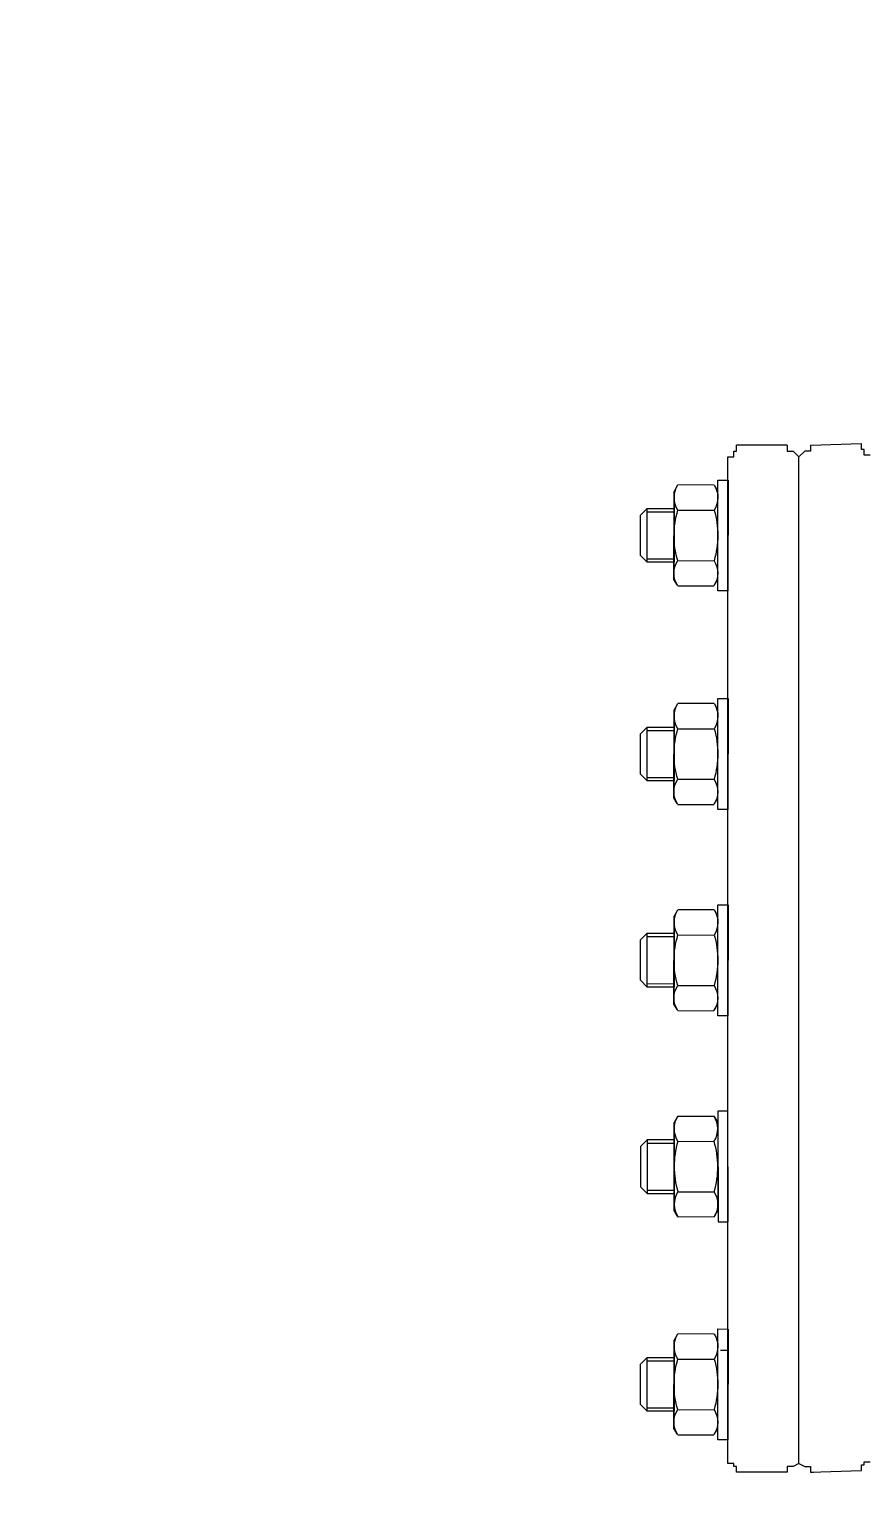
# Model space of a CAD drawing. Header units: millimetres. Extents: x -294625 to 2136527, y -251383 to 128331.
# Drawn here: x 1509403.2 to 1509555.6, y -175997.2 to -175729.3 of the extents above; entities that cross this region are included whole.
import ezdxf

# ---------------------------------------------------------------- set-up
doc = ezdxf.new("R2010")
doc.units = ezdxf.units.MM
doc.layers.add('H-N-FITTING-35', color=2, linetype='Continuous')
doc.layers.add('N3-NOTE', color=11, linetype='Continuous', lineweight=13)
doc.styles.add('P-VNTIMEH', font='vntimeh.shx', dxfattribs={"width": 0.75, "height": 300})
doc.dimstyles.new('N-NOTE', dxfattribs={"dimtxt": 200, "dimasz": 30, "dimexe": 50, "dimexo": 50, "dimgap": 100, "dimtad": 1, "dimdec": 0, "dimdsep": 46, "dimtxsty": 'P-VNTIMEH', "dimblk": 'OPEN30', "dimcen": 0, "dimse1": 1, "dimse2": 1, "dimclrd": 256, "dimclre": 7, "dimclrt": 256, "dimadec": 0, "dimazin": 0, "dimtfac": 1, "dimtdec": 0, "dimtix": 1, "dimtmove": 2, "dimatfit": 3, "dimldrblk": 'OPEN30', "dimfxl": 1, "dimtolj": 1, "dimtzin": 0, "dimarcsym": 0})

# ---------------------------------------------------------------- blocks, each defined once
blk = doc.blocks.new('NUT')
at = {"linetype": 'Continuous'}
for p, q in [((-14.7, 12.08), (-13.1, 13)), ((-7.51, 1.11), (-7.51, 11.89)), ((7.51, 1.11), (7.51, 11.89)), ((14.7, 12.08), (13.1, 13)), ((-14.7, 0.92), (-13.1, 0)), ((14.7, 0.92), (13.1, 0))]:
    blk.add_line(p, q, dxfattribs=at)
blk.add_lwpolyline([(-16.5, 16), (-16.5, 13), (16.5, 13), (16.5, 16)], close=True)
for points in [[(-15, 1.11), (-15, 11.89)], [(-13.1, 13), (13.1, 13)], [(15, 11.89), (15, 1.11)], [(-13.1, 0), (13.1, 0)], [(13.1, 0), (-13.1, 0)]]:
    blk.add_lwpolyline(points, dxfattribs=at)
for centre, radius, start, end in [((-11.25, 6.1), 6.9, 57.0867, 122.9133), ((0, -13), 26, 73.2213, 106.7787), ((11.25, 6.1), 6.9, 57.0867, 122.9133), ((-11.25, 6.9), 6.9, 237.0867, 302.9133), ((0, 26), 26, 253.2213, 286.7787), ((11.25, 6.9), 6.9, 237.0867, 302.9133)]:
    blk.add_arc(centre, radius, start, end, dxfattribs=at)
blk = doc.blocks.new('_Open30')
at = {"color": 0, "linetype": 'ByBlock', "lineweight": -2}
for p, q in [((-1, 0.2679), (0, 0)), ((0, 0), (-1, -0.2679)), ((0, 0), (-1, 0))]:
    blk.add_line(p, q, dxfattribs=at)

msp = doc.modelspace()

# ---------------------------------------------------------------- linework, layer by layer
at = {"layer": 'H-N-FITTING-35', "ltscale": 1000}
msp.add_line((1509529.03, -175969.96, 16.84), (1509530.37, -175969.96, 16.84), dxfattribs=at)
for points, elevation in [([(1509545.43, -175805.1), (1509554.66, -175804.8)], 16.28), ([(1509545.43, -175805.1), (1509554.66, -175804.8)], 16.28), ([(1509545.43, -175805.1), (1509554.66, -175804.8)], 16.28), ([(1509554.66, -175805.86), (1509554.66, -175804.8)], 16.28), ([(1509530.36, -175990.58), (1509530.36, -175807.23)], 16.28), ([(1509530.36, -175807.23), (1509530.36, -175807.23)], 16.28), ([(1509530.36, -175807.23), (1509530.36, -175807.23)], 16.28), ([(1509530.36, -175807.23), (1509531.42, -175807.23)], 16.28), ([(1509531.42, -175807.23), (1509531.42, -175806.16)], 16.28), ([(1509531.42, -175806.16), (1509531.42, -175806.16)], 16.28), ([(1509531.42, -175806.16), (1509531.42, -175806.16)], 16.28), ([(1509531.42, -175806.16), (1509531.42, -175806.16)], 16.28), ([(1509531.42, -175806.16), (1509531.96, -175806.16)], 16.28), ([(1509531.96, -175806.16), (1509531.96, -175805.1)], 16.28), ([(1509541.18, -175805.1), (1509531.96, -175805.1)], 16.28), ([(1509541.18, -175805.1), (1509531.96, -175805.1)], 16.28), ([(1509541.18, -175805.1), (1509531.96, -175805.1)], 16.28), ([(1509541.18, -175805.1), (1509541.18, -175805.1)], 16.28), ([(1509541.18, -175805.1), (1509541.18, -175805.1)], 16.28), ([(1509541.18, -175805.1), (1509541.18, -175806.16)], 16.28), ([(1509541.18, -175806.16), (1509542.24, -175806.16)], 16.28), ([(1509542.24, -175806.16), (1509542.24, -175806.16)], 16.28), ([(1509542.24, -175806.16), (1509542.24, -175806.16)], 16.28), ([(1509542.24, -175806.16), (1509542.24, -175806.16)], 16.28), ([(1509542.24, -175806.16), (1509543.31, -175807.23)], 16.28), ([(1509544.37, -175806.16), (1509543.31, -175807.23)], 16.28), ([(1509543.31, -175807.23), (1509543.31, -175807.23)], 16.28), ([(1509543.31, -175990.58), (1509543.31, -175807.23)], 16.28), ([(1509543.31, -175990.58), (1509543.31, -175807.23)], 16.28), ([(1509543.31, -175990.58), (1509543.31, -175807.23)], 16.28), ([(1509543.31, -175807.23), (1509543.31, -175807.23)], 16.28), ([(1509543.31, -175990.58), (1509543.31, -175807.23)], 16.28), ([(1509543.31, -175990.58), (1509543.31, -175807.23)], 16.28), ([(1509543.31, -175990.58), (1509543.31, -175807.23)], 16.28), ([(1509545.43, -175806.16), (1509544.37, -175806.16)], 16.28), ([(1509544.37, -175806.16), (1509544.37, -175806.16)], 16.28), ([(1509544.37, -175806.16), (1509544.37, -175806.16)], 16.28), ([(1509544.37, -175806.16), (1509544.37, -175806.16)], 16.28), ([(1509545.43, -175805.1), (1509545.43, -175805.1)], 16.28), ([(1509545.43, -175805.1), (1509545.43, -175805.1)], 16.28), ([(1509545.43, -175805.1), (1509545.43, -175806.16)], 16.28), ([(1509555.2, -175805.86), (1509554.66, -175805.86)], 16.28), ([(1509555.2, -175806.92), (1509555.2, -175805.86)], 16.28), ([(1509555.2, -175805.86), (1509555.2, -175805.86)], 16.28), ([(1509555.2, -175805.86), (1509555.2, -175805.86)], 16.28), ([(1509555.2, -175805.86), (1509555.2, -175805.86)], 16.28), ([(1509556.26, -175806.92), (1509555.2, -175806.92)], 16.28), ([(1509515.66, -175826.4), (1509515.69, -175816.6)], 16.84), ([(1509515.69, -175817.21), (1509520.58, -175817.22)], 16.84), ([(1509515.67, -175825.78), (1509520.56, -175825.8)], 16.84), ([(1509515.66, -175866.22), (1509515.69, -175856.42)], 16.84), ([(1509515.69, -175857.03), (1509520.58, -175857.04)], 16.84), ([(1509515.67, -175865.6), (1509520.56, -175865.62)], 16.84), ([(1509515.66, -175903.78), (1509515.69, -175893.98)], 16.84), ([(1509515.69, -175894.59), (1509520.58, -175894.6)], 16.84), ([(1509515.67, -175903.16), (1509520.56, -175903.18)], 16.84), ([(1509515.67, -175931.61), (1509515.69, -175941.41)], 16.84), ([(1509515.67, -175932.23), (1509520.57, -175932.21)], 16.84), ([(1509515.69, -175940.8), (1509520.59, -175940.79)], 16.84), ([(1509530.36, -175990.58), (1509530.36, -175959.22)], 16.28), ([(1509515.66, -175981.05), (1509515.69, -175971.25)], 16.84), ([(1509515.69, -175971.87), (1509520.58, -175971.88)], 16.84), ([(1509515.67, -175980.44), (1509520.56, -175980.45)], 16.84), ([(1509531.42, -175990.58), (1509530.36, -175990.58)], 16.28), ([(1509530.36, -175990.58), (1509530.36, -175990.58)], 16.28), ([(1509531.42, -175991.11), (1509531.42, -175990.58)], 16.28), ([(1509531.96, -175991.11), (1509531.42, -175991.11)], 16.28), ([(1509531.42, -175991.11), (1509531.42, -175991.11)], 16.28), ([(1509531.42, -175991.11), (1509531.42, -175991.11)], 16.28), ([(1509531.42, -175991.11), (1509531.42, -175991.11)], 16.28), ([(1509531.96, -175992.17), (1509531.96, -175991.11)], 16.28), ([(1509541.18, -175992.17), (1509531.96, -175992.17)], 16.28), ([(1509541.18, -175992.17), (1509531.96, -175992.17)], 16.28), ([(1509541.18, -175992.17), (1509531.96, -175992.17)], 16.28), ([(1509531.96, -175992.17), (1509531.96, -175992.17)], 16.28), ([(1509541.18, -175992.17), (1509540.65, -175992.17)], 16.28), ([(1509542.24, -175991.11), (1509541.18, -175991.11)], 16.28), ([(1509541.18, -175991.11), (1509541.18, -175991.11)], 16.28), ([(1509541.18, -175991.11), (1509541.18, -175992.17)], 16.28), ([(1509541.18, -175992.17), (1509541.18, -175992.17)], 16.28), ([(1509543.31, -175990.58), (1509542.24, -175991.11)], 16.28), ([(1509542.24, -175991.11), (1509542.24, -175991.11)], 16.28), ([(1509542.24, -175991.11), (1509542.24, -175991.11)], 16.28), ([(1509543.31, -175990.58), (1509543.31, -175990.58)], 16.28), ([(1509543.31, -175990.58), (1509543.31, -175990.58)], 16.28), ([(1509543.31, -175990.58), (1509543.31, -175990.58)], 16.28), ([(1509543.31, -175990.58), (1509543.31, -175990.58)], 16.28), ([(1509543.31, -175990.58), (1509544.37, -175991.11)], 16.28), ([(1509544.37, -175991.11), (1509544.37, -175991.11)], 16.28), ([(1509544.37, -175991.11), (1509544.37, -175991.11)], 16.28), ([(1509544.37, -175991.11), (1509545.43, -175991.11)], 16.28), ([(1509545.43, -175991.11), (1509545.43, -175991.11)], 16.28), ([(1509545.43, -175991.11), (1509545.43, -175992.17)], 16.28), ([(1509545.43, -175992.17), (1509554.66, -175991.87)], 16.28), ([(1509545.43, -175992.17), (1509554.66, -175991.87)], 16.28), ([(1509545.43, -175992.17), (1509554.66, -175991.87)], 16.28), ([(1509545.43, -175992.17), (1509545.43, -175992.17)], 16.28), ([(1509545.43, -175992.17), (1509545.96, -175992.17)], 16.28), ([(1509554.66, -175991.87), (1509554.66, -175990.81)], 16.28), ([(1509554.66, -175990.81), (1509555.2, -175990.81)], 16.28), ([(1509554.66, -175991.87), (1509554.66, -175991.87)], 16.28), ([(1509555.2, -175990.81), (1509555.2, -175990.27)], 16.28), ([(1509555.2, -175990.27), (1509556.26, -175990.27)], 16.28), ([(1509555.2, -175990.81), (1509555.2, -175990.81)], 16.28), ([(1509555.2, -175990.81), (1509555.2, -175990.81)], 16.28), ([(1509555.2, -175990.81), (1509555.2, -175990.81)], 16.28)]:
    msp.add_lwpolyline(points, dxfattribs=dict(at, elevation=elevation))
at = {"layer": 'H-N-FITTING-35', "ltscale": 1000, "elevation": 31.41}
for points in [[(1509520.56, -175826.41), (1509515.66, -175826.4), (1509514.44, -175825.17), (1509514.46, -175817.82), (1509515.69, -175816.6), (1509520.59, -175816.61)], [(1509520.56, -175866.23), (1509515.66, -175866.22), (1509514.44, -175864.99), (1509514.46, -175857.64), (1509515.69, -175856.42), (1509520.59, -175856.43)], [(1509520.56, -175903.79), (1509515.66, -175903.78), (1509514.44, -175902.55), (1509514.46, -175895.2), (1509515.69, -175893.98), (1509520.59, -175893.99)], [(1509520.57, -175931.6), (1509515.67, -175931.61), (1509514.45, -175932.84), (1509514.47, -175940.19), (1509515.69, -175941.41), (1509520.59, -175941.4)], [(1509520.56, -175981.06), (1509515.66, -175981.05), (1509514.44, -175979.82), (1509514.46, -175972.48), (1509515.69, -175971.25), (1509520.59, -175971.27)]]:
    msp.add_lwpolyline(points, close=True, dxfattribs=at)

# ---------------------------------------------------------------- block references
at = {"layer": 'H-N-FITTING-35', "ltscale": 1000, "extrusion": (0, 0, -1), "xscale": 0.6122125407239414, "yscale": 0.6122125407239414, "zscale": -0.6122125407239415, "rotation": 90.14215696236968}
for p in [(-1509520.57, -175821.51, -16.84), (-1509520.57, -175861.33, -16.84), (-1509520.57, -175898.89, -16.84), (-1509520.57, -175976.16, -16.84)]:
    msp.add_blockref('NUT', p, dxfattribs=at)
at = {"layer": 'H-N-FITTING-35', "ltscale": 1000, "xscale": 0.6122125407163576, "yscale": 0.6122125407163576, "zscale": 0.6122125407163576, "rotation": 270.1485151825286}
msp.add_blockref('NUT', (1509520.58, -175936.5, 16.84), dxfattribs=at)

# ---------------------------------------------------------------- leaders
at = {"layer": 'N3-NOTE'}
msp.add_leader([(1508680.78, -177215.28), (1508680.78, -174608.62), (1511302.56, -174608.62)], dimstyle='N-NOTE', override={"dimasz": 100, "dimtad": 0}, dxfattribs=at)

doc.saveas('drawing.dxf')
